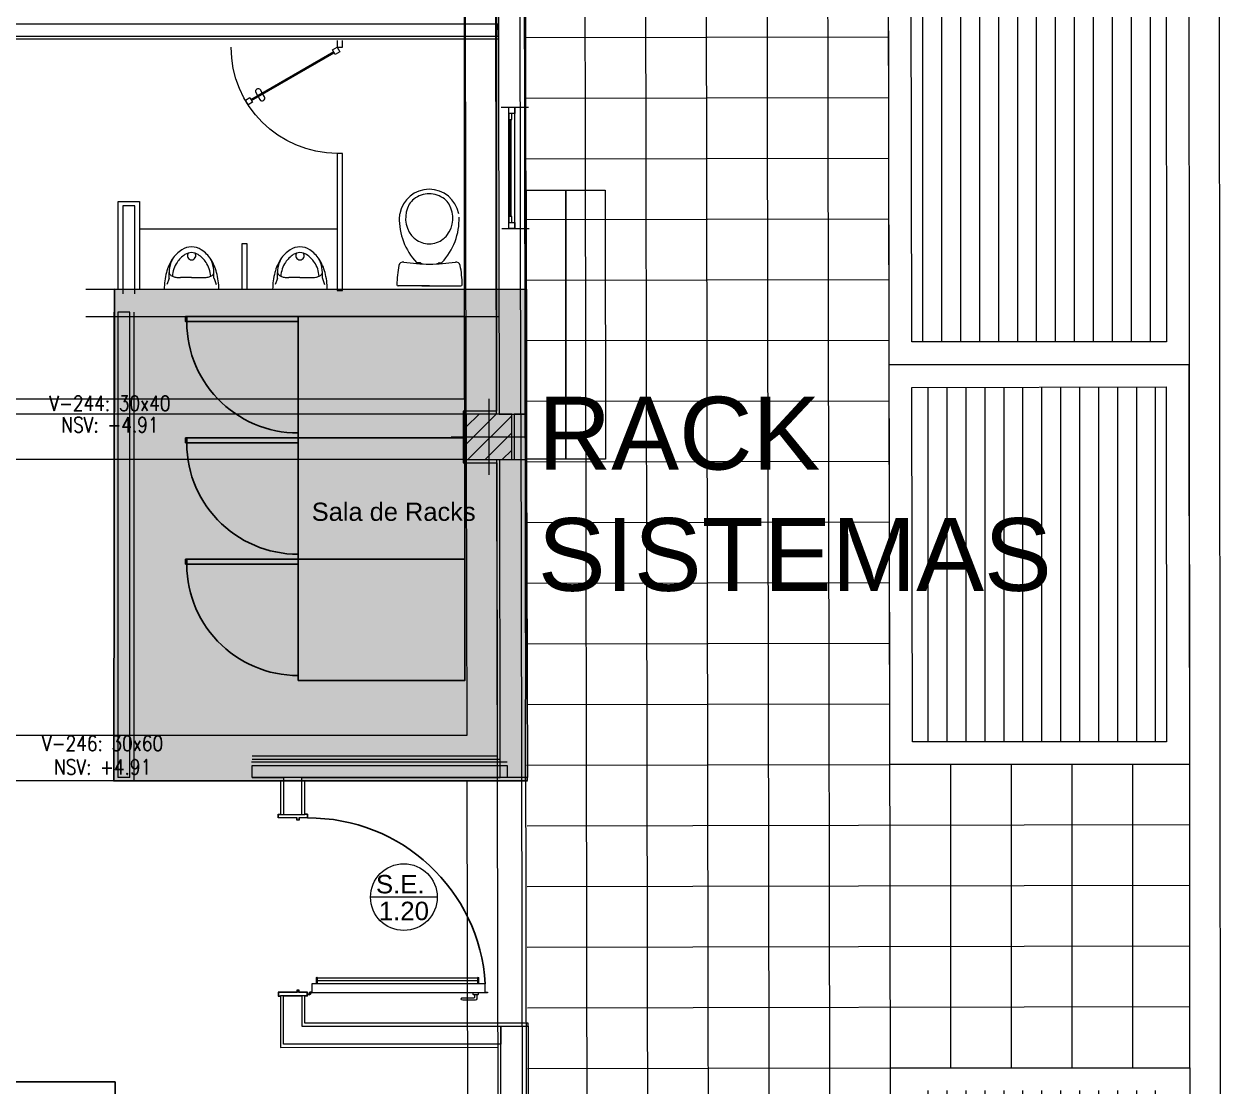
# Model space of a CAD drawing. Header units: millimetres. Extents: x 14 to 290, y 66 to 213.
# Drawn here: x 135.99 to 143.91, y 174.43 to 181.44 of the extents above; entities that cross this region are included whole.
import ezdxf
from ezdxf.enums import TextEntityAlignment as Align

# ---------------------------------------------------------------- set-up
doc = ezdxf.new("R2010")
doc.units = ezdxf.units.MM
doc.linetypes.add('HIDDEN', pattern=[9.525, 6.35, -3.175])
for name, color, linetype, lineweight in [('IRI-OCASA-Layout R 9$0$CARP-BARRIDO', 252, 'Continuous', 9), ('IRI-OCASA-Layout R 9$0$CARP-HERRAJES', 252, 'Continuous', 9), ('IRI-OCASA-Layout R 9$0$CARP-HOJA', 252, 'Continuous', 9), ('IRI-OCASA-Layout R 9$0$MURO CERAMICO DE 8', 252, 'Continuous', 20), ('IRI-OCASA-Layout R 9$0$OCA-Paneles TERMICO', 252, 'Continuous', 15), ('IRI-OCASA-Layout R 9$0$REVESTIMIENTOS', 252, 'Continuous', 9), ('IRI-OCASA-Layout R 9$0$REVOQUES', 252, 'Continuous', 9), ('IRI-OCASA-Layout R 9$0$SANITARIOS', 252, 'Continuous', 9), ('IRI-OCASA-Layout R 9$0$TABIQUES PLACAS YESO', 252, 'Continuous', 20), ('IRI-OCASA-Layout R 9$0$TEXTOS', 252, 'Continuous', 9), ('OCASA-Flujo IN', 251, 'Continuous', 20), ('OCASA_TODAS_r08$0$CARP-BARRIDO', 252, 'Continuous', 15), ('OCASA_TODAS_r08$0$CARP-HERRAJES', 252, 'Continuous', 15), ('OCASA_TODAS_r08$0$CARP-HOJA', 252, 'Continuous', 20), ('OCASA_TODAS_r08$0$CARP-MARCO', 252, 'Continuous', 20), ('OCASA_TODAS_r08$0$CARPINTERIA', 252, 'Continuous', 15), ('OCASA_TODAS_r08$0$CGC COLUMNAS', 252, 'Continuous', 20), ('OCASA_TODAS_r08$0$CGC COLUMNAS EJES', 252, 'Continuous', 20), ('OCASA_TODAS_r08$0$CGC COLUMNAS HATCH', 252, 'Continuous', 20), ('OCASA_TODAS_r08$0$CGC VIGAS', 252, 'HIDDEN', 15), ('OCASA_TODAS_r08$0$CGC VIGAS REF', 252, 'Continuous', 15), ('OCASA_TODAS_r08$0$Estructura', 252, 'Continuous', 20), ('OCASA_TODAS_r08$0$MURO BLOQUE CEMENTO 18', 252, 'Continuous', 20), ('OCASA_TODAS_r08$0$MURO BLOQUE CEMENTO 6', 252, 'Continuous', 20), ('OCASA_TODAS_r08$0$MURO BLOQUE CEMENTO 8', 252, 'Continuous', 20), ('OCASA_TODAS_r08$0$MURO CERAMICO DE 12', 252, 'Continuous', 20), ('OCASA_TODAS_r08$0$PASES ASCENSORES', 252, 'Continuous', 15), ('OCASA_TODAS_r08$0$REVOQUES', 251, 'Continuous', 15), ('OCASA_TODAS_r08$0$VEREDA', 251, 'Continuous', 15)]:
    doc.layers.add(name, color=color, linetype=linetype, lineweight=lineweight)
doc.layers.add('IRI-OCASA-Layout R 9$0$OCA_Mobiliario', color=252, linetype='Continuous')
doc.styles.add('IRI-OCASA-Layout R 9$0$Standard', font='arial.ttf')
doc.styles.add('OCASA_TODAS_r08$0$009-ECH-NUCLEOS-PB$0$ARIAL50', font='arial.ttf', dxfattribs={"height": 0.12})
doc.styles.add('OCASA_TODAS_r08$0$CYPETXT', font='romans__.ttf', dxfattribs={"height": 0.2})

# ---------------------------------------------------------------- blocks, each defined once
blk = doc.blocks.new('OCASA_TODAS_r08$0$EJES_DE_LA_COLUMNA')
at = {"layer": 'OCASA_TODAS_r08$0$CGC COLUMNAS EJES'}
for p, q in [((0, -0.5), (0, 0.5)), ((-0.5, 0), (0.5, 0))]:
    blk.add_line(p, q, dxfattribs=at)
blk = doc.blocks.new('OCASA_TODAS_r08$0$Estructura PB para Arquitectura')
at = {"layer": 'OCASA_TODAS_r08$0$CGC COLUMNAS'}
blk.add_lwpolyline([(1217.110187, 405.47084), (1217.410187, 405.47084), (1217.410187, 405.77084), (1217.110187, 405.77084), (1217.110187, 405.47084)], close=True, dxfattribs=at)
blk.add_lwpolyline([(1217.110187, 405.47084), (1217.410187, 405.47084), (1217.410187, 405.77084), (1217.110187, 405.77084), (1217.110187, 405.47084)], close=True, dxfattribs=at)
at = {"layer": 'OCASA_TODAS_r08$0$CGC COLUMNAS HATCH'}
for p, q in [((1217.110187, 405.573441, -0.000029), (1217.307585, 405.77084, -0.000029)), ((1217.110187, 405.686578, -0.000029), (1217.194448, 405.77084, -0.000029)), ((1217.120722, 405.47084, -0.000029), (1217.410187, 405.760304, -0.000029)), ((1217.233859, 405.47084, -0.000029), (1217.410187, 405.647167, -0.000029)), ((1217.346996, 405.47084, -0.000029), (1217.410187, 405.53403, -0.000029))]:
    blk.add_line(p, q, dxfattribs=at)
at = {"layer": 'OCASA_TODAS_r08$0$CGC VIGAS', "lineweight": 9}
for p, q in [((1217.469614, 405.771145, -0.000029), (1217.454733, 413.57107, -0.000029)), ((1217.109614, 405.77084, -0.000029), (1217.095305, 413.270765, -0.000029)), ((1217.309615, 405.77084, -0.000029), (1217.295306, 413.270765, -0.000029)), ((1217.109614, 405.77084, -0.000029), (1212.408445, 405.771627, -0.000029)), ((1217.469614, 405.771145, -0.000029), (1217.483769, 398.351872, -0.000029)), ((1217.110187, 405.47084, -0.000029), (1212.408445, 405.471627, -0.000029)), ((1217.110187, 405.47084, -0.000029), (1217.113658, 403.651372, -0.000029)), ((1217.310187, 405.47084, -0.000029), (1217.32377, 398.351567, -0.000029)), ((1217.113658, 403.651372, -0.000029), (1212.30844, 403.651372, -0.000029)), ((1217.11423, 403.351372, -0.000029), (1212.30844, 403.351372, -0.000029)), ((1217.11423, 403.351372, -0.000029), (1217.123769, 398.351567, -0.000029))]:
    blk.add_line(p, q, dxfattribs=at)
at = {"layer": 'OCASA_TODAS_r08$0$CGC COLUMNAS EJES', "xscale": 0.5, "yscale": 0.5}
blk.add_blockref('OCASA_TODAS_r08$0$EJES_DE_LA_COLUMNA', (1217.260187, 405.62084, -0.000029), dxfattribs=at)
at = {"layer": 'OCASA_TODAS_r08$0$CGC VIGAS REF', "style": 'OCASA_TODAS_r08$0$CYPETXT', "width": 0.821201}
blk.add_text('V-244: 30x40', height=0.1, rotation=359.991257, dxfattribs=at).set_placement((1214.759358, 405.842199, -0.000029), align=Align.MIDDLE_CENTER)
for s, p in [('NSV: +4.91', (1214.759351, 405.70062, -0.000029)), ('V-246: 30x60', (1214.711192, 403.599287, -0.000029)), ('NSV: +4.91', (1214.711192, 403.443292, -0.000029))]:
    blk.add_text(s, height=0.1, dxfattribs=at).set_placement(p, align=Align.MIDDLE_CENTER)
blk = doc.blocks.new('*U64')
blk.add_line((0, 0), (0, 0))
blk.add_line((0, 0), (0, 0))
blk.add_line((0, 0), (0, 0))
blk.add_lwpolyline([(-0.22, 0, 1), (0.22, 0, 1), (-0.22, 0, 1)], format="xyb")
blk.add_lwpolyline([(-0.22, 0), (0.22, 0)])
at = {"style": 'OCASA_TODAS_r08$0$009-ECH-NUCLEOS-PB$0$ARIAL50'}
for tag, p in [('CARPINTERIA', (0, 0.024738)), ('MEDIDA', (0, -0.15198))]:
    blk.add_attdef(tag, text='', height=0.12168, dxfattribs=at).set_placement(p, align=Align.CENTER)
blk = doc.blocks.new('OCASA_TODAS_r08$0$SE 16')
at = {"layer": 'OCASA_TODAS_r08$0$CARP-BARRIDO', "lineweight": -3}
blk.add_arc((-36.41539, -19.636195), 1.16501, 179.476971, 266.48031, dxfattribs=at)
at = {"layer": 'OCASA_TODAS_r08$0$CARP-HERRAJES'}
for p, q in [((-36.486912, -19.685538), (-36.527067, -19.685538)), ((-36.527067, -19.690098), (-36.486912, -19.690098)), ((-36.525375, -19.690098), (-36.525375, -20.748793)), ((-36.505688, -20.748793), (-36.505688, -19.690098)), ((-36.391912, -20.723073), (-36.391912, -20.643073)), ((-36.388912, -20.640073), (-36.387912, -20.640073)), ((-36.377912, -20.732073), (-36.377912, -20.650073)), ((-36.417912, -20.717998), (-36.426912, -20.717998)), ((-36.414912, -20.749998), (-36.414912, -20.720998)), ((-36.414912, -20.728073), (-36.396912, -20.728073)), ((-36.486912, -20.748793), (-36.527067, -20.748793)), ((-36.527067, -20.753354), (-36.486912, -20.753354)), ((-36.426912, -20.752998), (-36.417912, -20.752998)), ((-36.414912, -20.742073), (-36.387912, -20.742073))]:
    blk.add_line(p, q, dxfattribs=at)
for centre, radius, start, end in [((-36.527067, -19.687818), 0.00228, 90, 270), ((-36.388912, -20.643073), 0.003, 90, 180), ((-36.387912, -20.650073), 0.01, 0, 90), ((-36.417912, -20.720998), 0.003, 0, 90), ((-36.396912, -20.723073), 0.005, 270, 0), ((-36.387912, -20.732073), 0.01, 270, 0), ((-36.527067, -20.751073), 0.00228, 90, 270), ((-36.417912, -20.749998), 0.003, 270, 0)]:
    blk.add_arc(centre, radius, start, end, dxfattribs=at)
at = {"layer": 'OCASA_TODAS_r08$0$CARP-HOJA'}
for p, q in [((-36.486912, -20.799008), (-36.486912, -19.654008)), ((-36.486912, -19.654008), (-36.431912, -19.654008)), ((-36.485712, -19.812314), (-36.485712, -19.655208)), ((-36.485712, -19.655208), (-36.430712, -19.655208)), ((-36.431912, -19.654008), (-36.431912, -19.641508)), ((-36.430712, -19.641508), (-36.430712, -19.655208)), ((-36.428112, -19.797314), (-36.428112, -19.641508)), ((-36.426912, -20.811508), (-36.426912, -19.641508)), ((-36.485712, -20.797808), (-36.485712, -19.812314)), ((-36.428112, -20.811508), (-36.428112, -19.797314)), ((-36.431912, -20.799008), (-36.486912, -20.799008)), ((-36.430712, -20.797808), (-36.485712, -20.797808)), ((-36.431912, -20.799008), (-36.431912, -20.811508)), ((-36.430712, -20.797808), (-36.430712, -20.811508))]:
    blk.add_line(p, q, dxfattribs=at)
for centre, radius, start, end in [((-36.429412, -19.641508), 0.0025, 0, 180), ((-36.429412, -19.641508), 0.0013, 0, 180), ((-36.429412, -20.811508), 0.0025, 180, 0), ((-36.429412, -20.811508), 0.0013, 180, 0)]:
    blk.add_arc(centre, radius, start, end, dxfattribs=at)
at = {"layer": 'OCASA_TODAS_r08$0$CARP-MARCO'}
for p, q in [((-37.580351, -19.43236), (-37.605351, -19.43236)), ((-37.605351, -19.43236), (-37.605351, -19.44736)), ((-37.605351, -19.43236), (-37.605351, -19.44896)), ((-37.603751, -19.44896), (-37.605351, -19.44896)), ((-37.581951, -19.43396), (-37.603751, -19.43396)), ((-37.603751, -19.43396), (-37.603751, -19.44736)), ((-37.603751, -19.43396), (-37.603751, -19.44896)), ((-37.581951, -19.55716), (-37.581951, -19.43396)), ((-37.580351, -19.55556), (-37.580351, -19.43236)), ((-36.430351, -19.55556), (-36.430351, -19.43236)), ((-36.430351, -19.43236), (-36.405351, -19.43236)), ((-36.428751, -19.55716), (-36.428751, -19.43396)), ((-36.428751, -19.43396), (-36.406951, -19.43396)), ((-36.406951, -19.43396), (-36.406951, -19.44736)), ((-36.406951, -19.43396), (-36.406951, -19.44896)), ((-36.406951, -19.44896), (-36.405351, -19.44896)), ((-36.405351, -19.43236), (-36.405351, -19.44736)), ((-36.405351, -19.43236), (-36.405351, -19.44896)), ((-37.605351, -19.62556), (-37.605351, -19.60896)), ((-37.603751, -19.60896), (-37.605351, -19.60896)), ((-37.605351, -19.62556), (-37.605351, -19.61056)), ((-37.605351, -19.62556), (-37.580351, -19.62556)), ((-37.603751, -19.62396), (-37.603751, -19.60896)), ((-37.603751, -19.62396), (-37.603751, -19.61056)), ((-37.603751, -19.62396), (-37.581951, -19.62396)), ((-37.566951, -19.55716), (-37.581951, -19.55716)), ((-37.581951, -19.62396), (-37.581951, -19.56896)), ((-37.581951, -19.56896), (-37.566951, -19.56896)), ((-37.565351, -19.55556), (-37.580351, -19.55556)), ((-37.580351, -19.62556), (-37.580351, -19.57056)), ((-37.580351, -19.57056), (-37.565351, -19.57056)), ((-37.566951, -19.56896), (-37.566951, -19.55716)), ((-37.565351, -19.57056), (-37.565351, -19.55556)), ((-36.445351, -19.57056), (-36.445351, -19.55556)), ((-36.445351, -19.55556), (-36.430351, -19.55556)), ((-36.430351, -19.57056), (-36.445351, -19.57056)), ((-36.443751, -19.56896), (-36.443751, -19.55716)), ((-36.443751, -19.55716), (-36.428751, -19.55716)), ((-36.428751, -19.56896), (-36.443751, -19.56896)), ((-36.430351, -19.62556), (-36.430351, -19.57056)), ((-36.405351, -19.62556), (-36.430351, -19.62556)), ((-36.428751, -19.62396), (-36.428751, -19.56896)), ((-36.406951, -19.62396), (-36.428751, -19.62396)), ((-36.415351, -19.632235), (-36.415351, -19.62556)), ((-36.415351, -19.633663), (-36.415351, -19.62556)), ((-36.413351, -19.637069), (-36.413351, -19.62556)), ((-36.406951, -19.62396), (-36.406951, -19.60896)), ((-36.406951, -19.60896), (-36.405351, -19.60896)), ((-36.406951, -19.62396), (-36.406951, -19.61056)), ((-36.405351, -19.62556), (-36.405351, -19.60896)), ((-36.405351, -19.62556), (-36.405351, -19.61056)), ((-36.417071, -19.643831), (-36.426912, -19.652463)), ((-36.420656, -19.644065), (-36.426912, -19.649632))]:
    blk.add_line(p, q, dxfattribs=at)
blk.add_circle((-36.419237, -19.638235), 0.006, dxfattribs=at)
blk = doc.blocks.new('IRI-OCASA-Layout R 9$0$V14 19_06_2014')
at = {"color": 251}
for points in [[(2903.885612, 1195.536966), (2904.685612, 1195.536966)], [(2903.885612, 1195.496966), (2904.685612, 1195.496966)]]:
    blk.add_lwpolyline(points, dxfattribs=at)
at = {"color": 4}
for points in [[(2903.885612, 1195.516966), (2903.885612, 1195.536966), (2903.925612, 1195.536966), (2903.925612, 1195.516966)], [(2903.925612, 1195.516966), (2903.925612, 1195.496966), (2903.885612, 1195.496966), (2903.885612, 1195.516966)], [(2904.605612, 1195.529966), (2903.965602, 1195.529966)], [(2904.605612, 1195.523966), (2903.965602, 1195.523966)]]:
    blk.add_lwpolyline(points, dxfattribs=at)
blk.add_lwpolyline([(2903.965602, 1195.536966), (2903.925602, 1195.536966), (2903.925602, 1195.516966), (2903.965602, 1195.516966)], close=True, dxfattribs=at)
at = {"color": 4, "elevation": 0.333155}
blk.add_lwpolyline([(2904.645612, 1195.536966), (2904.605612, 1195.536966), (2904.605612, 1195.516966), (2904.645612, 1195.516966)], close=True, dxfattribs=at)
for points in [[(2904.645612, 1195.516966), (2904.645612, 1195.536966), (2904.685612, 1195.536966), (2904.685612, 1195.516966)], [(2904.685612, 1195.516966), (2904.685612, 1195.496966), (2904.645612, 1195.496966), (2904.645612, 1195.516966)]]:
    blk.add_lwpolyline(points, dxfattribs=at)
blk = doc.blocks.new('IRI-OCASA-Layout R 9$0$P10 70-035')
at = {"layer": 'IRI-OCASA-Layout R 9$0$CARP-BARRIDO'}
blk.add_arc((0, 0.035), 0.7, 0, 90, dxfattribs=at)
at = {"layer": 'IRI-OCASA-Layout R 9$0$CARP-HERRAJES'}
for points in [[(0.299622, 0.572154), (0.319191, 0.560856), (0.301691, 0.530545), (0.282122, 0.541843, -1)], [(0.328188, 0.515247), (0.30862, 0.526545), (0.32612, 0.556856), (0.345688, 0.545558, -1)]]:
    blk.add_lwpolyline(points, format="xyb", close=True, dxfattribs=at)
blk.add_lwpolyline([(0.274884, 0.564113), (0.276716, 0.567287)], dxfattribs=at)
at = {"layer": 'IRI-OCASA-Layout R 9$0$CARP-HOJA'}
for p, q in [((0.344191, 0.604157), (0.029191, 0.058561)), ((0.35112, 0.600157), (0.03612, 0.054561))]:
    blk.add_line(p, q, dxfattribs=at)
for points in [[(0.35, 0.641218), (0.3325, 0.610907), (0.362811, 0.593407), (0.380311, 0.623718)], [(0.0175, 0.065311), (0, 0.035), (0.030311, 0.0175), (0.047811, 0.047811)]]:
    blk.add_lwpolyline(points, close=True, dxfattribs=at)
blk = doc.blocks.new('IRI-OCASA-Layout R 9$0$ming')
at = {"layer": 'IRI-OCASA-Layout R 9$0$SANITARIOS', "lineweight": 9}
for p, q in [((0.18, 0), (-0.18, 0)), ((-0.148292, -0.071009), (-0.16245, -0.031955)), ((-0.147933, -0.073054), (-0.147933, -0.11)), ((0, -0.077), (-0.073966, -0.077)), ((0, -0.077), (0.073966, -0.077)), ((0.147933, -0.073054), (0.147933, -0.11)), ((0.148292, -0.071009), (0.16245, -0.031955))]:
    blk.add_line(p, q, dxfattribs=at)
for centre, radius, start, end in [((0.25405, 0), 0.43405, 180, 194.91074), ((-0.25405, 0), 0.43405, 345.08926, 360), ((-0.153933, -0.073054), 0.006, 0, 19.926857), ((-0.073966, -0.242369), 0.165369, 90, 100.470176), ((0.073966, -0.242369), 0.165369, 79.529824, 90), ((0.153933, -0.073054), 0.006, 160.073143, 180), ((-0.148743, -0.11), 0.016642, 180, 187.832819), ((0.128842, -0.033341), 0.304479, 194.91074, 212.735226), ((-0.131922, -0.11), 0.016011, 137.12572, 180), ((0.046986, -0.11), 0.194919, 180, 199.821488), ((-0.104499, -0.13546), 0.053431, 114.04396, 137.12572), ((-0.086104, -0.176691), 0.098579, 100.470176, 114.04396), ((0.054017, -0.075854), 0.18061, 183.431793, 214.22658), ((-0.054017, -0.075854), 0.18061, 325.77342, 356.568207), ((0.086104, -0.176691), 0.098579, 65.95604, 79.529824), ((0.104499, -0.13546), 0.053431, 42.87428, 65.95604), ((-0.128842, -0.033341), 0.304479, 327.264774, 345.08926), ((-0.046986, -0.11), 0.194919, 340.178512, 0), ((0.131922, -0.11), 0.016011, 0, 42.87428), ((0.148743, -0.11), 0.016642, 352.167181, 0), ((0.024024, -0.118277), 0.170511, 199.821488, 209.821096), ((0.049753, -0.084184), 0.210457, 212.735226, 237.205013), ((0.049753, -0.084184), 0.172457, 212.735226, 237.205013), ((0, -0.161399), 0.080601, 237.205013, 270), ((0.001163, -0.222422), 0.028943, 92.303811, 214.275205), ((-0.001163, -0.222422), 0.028943, 325.724795, 87.696189), ((0, -0.161399), 0.080601, 270, 302.794987), ((-0.049753, -0.084184), 0.172457, 302.794987, 327.264774), ((-0.049753, -0.084184), 0.210457, 302.794987, 327.264774), ((-0.024024, -0.118277), 0.170511, 330.178904, 340.178512), ((0, -0.161399), 0.118601, 237.205013, 270), ((0, -0.161399), 0.118601, 270, 302.794987)]:
    blk.add_arc(centre, radius, start, end, dxfattribs=at)

msp = doc.modelspace()

# ---------------------------------------------------------------- hatches: boundary and pattern name
h = msp.add_hatch(color=50)
h.dxf.hatch_style = 1
h.paths.add_polyline_path([(136.5895, 179.6947), (139.3081, 179.6944), (139.3007, 176.4514), (136.5847, 176.4519)])
at = {"layer": 'OCASA_TODAS_r08$0$VEREDA'}
h = msp.add_hatch(dxfattribs=at)
h.set_pattern_fill('LINE', color=256, angle=90)
h.set_pattern_definition([(90, (141.9222, 193.66274), (-0.125, 0), [])])
h.paths.add_polyline_path([(141.7993, 208.2776), (141.7962, 210.0102), (143.5018, 210.0102), (143.5029, 208.2776)])
h.paths.add_polyline_path([(141.8038, 205.6476), (141.7998, 207.9776), (143.5032, 207.9776), (143.5053, 205.6476)])
h.paths.add_polyline_path([(141.8083, 203.0176), (141.8043, 205.3476), (143.5055, 205.3476), (143.5076, 203.0176)])
h.paths.add_polyline_path([(141.8128, 200.3876), (141.8088, 202.7176), (143.5079, 202.7176), (143.51, 200.3876)])
h.paths.add_polyline_path([(141.8173, 197.7576), (141.8133, 200.0876), (143.5102, 200.0876), (143.5123, 197.7576)])
h.paths.add_polyline_path([(141.8218, 195.1276), (141.8178, 197.4576), (143.5126, 197.4576), (143.5147, 195.1276)])
h.paths.add_polyline_path([(141.8264, 192.4976), (141.8224, 194.8276), (143.515, 194.8276), (143.517, 192.4976)])
h.paths.add_polyline_path([(141.8309, 189.8676), (141.8269, 192.1976), (143.5173, 192.1976), (143.5194, 189.8676)])
h.paths.add_polyline_path([(141.8354, 187.2376), (141.8314, 189.5676), (143.5197, 189.5676), (143.5218, 187.2376)])
h.paths.add_polyline_path([(141.8399, 184.6076), (141.8359, 186.9376), (143.522, 186.9376), (143.5241, 184.6076)])
h.paths.add_polyline_path([(141.8444, 181.9776), (141.8404, 184.3076), (143.5244, 184.3076), (143.5265, 181.9776)])
h.paths.add_polyline_path([(141.8489, 179.3476), (141.8449, 181.6776), (143.5267, 181.6776), (143.5288, 179.3476)])
h = msp.add_hatch(dxfattribs=at)
h.set_pattern_fill('LINE', color=256, angle=90)
h.set_pattern_definition([(90, (142.58189, 162.35873), (-0.125, 0), [])])
h.paths.add_polyline_path([(141.9034, 147.6269), (141.8982, 150.6548), (143.5545, 150.6548), (143.5579, 146.9166)])
h.paths.add_polyline_path([(141.8977, 150.9548), (141.8937, 153.2943), (143.5522, 153.2943), (143.5543, 150.9548)])
h.paths.add_polyline_path([(141.8932, 153.5943), (141.8891, 155.9338), (143.5498, 155.9338), (143.5519, 153.5943)])
h.paths.add_polyline_path([(141.8886, 156.2338), (141.8846, 158.5733), (143.5474, 158.5733), (143.5495, 156.2338)])
h.paths.add_polyline_path([(141.8841, 158.8733), (141.8801, 161.2128), (143.5451, 161.2128), (143.5472, 158.8733)])
h.paths.add_polyline_path([(141.8796, 161.5128), (141.8755, 163.8523), (143.5427, 163.8523), (143.5448, 161.5128)])
h.paths.add_polyline_path([(141.875, 164.1523), (141.871, 166.4918), (143.5403, 166.4918), (143.5424, 164.1523)])
h.paths.add_polyline_path([(141.8705, 166.7918), (141.8665, 169.1313), (143.538, 169.1313), (143.5401, 166.7918)])
h.paths.add_polyline_path([(141.866, 169.4313), (141.8619, 171.7708), (143.5356, 171.7708), (143.5377, 169.4313)])
h.paths.add_polyline_path([(141.8614, 172.0708), (141.8574, 174.4103), (143.5332, 174.4103), (143.5353, 172.0708)])
h.paths.add_polyline_path([(141.8569, 176.7103), (141.8495, 179.0478), (143.5274, 179.0507), (143.533, 176.7103)])

# ---------------------------------------------------------------- linework, layer by layer
at = {"layer": 'Defpoints', "color": 50}
msp.add_lwpolyline([(136.5895, 179.6947), (139.3081, 179.6944), (139.3007, 176.4514), (136.5847, 176.4519)], close=True, dxfattribs=at)
at = {"layer": 'IRI-OCASA-Layout R 9$0$MURO CERAMICO DE 8'}
msp.add_line((136.6908, 176.4745), (136.6108, 176.4745), dxfattribs=at)
for points in [[(136.7244, 179.6647), (136.7244, 180.2447), (136.6444, 180.2447), (136.6444, 179.6647)], [(136.6908, 176.4745), (136.6908, 179.5447), (136.6108, 179.5447), (136.6108, 176.4745)]]:
    msp.add_lwpolyline(points, dxfattribs=at)
msp.add_lwpolyline([(137.4979, 176.5545), (139.1798, 176.5545), (139.1798, 176.4745), (137.4977, 176.4745)], close=True, dxfattribs=at)
at = {"layer": 'IRI-OCASA-Layout R 9$0$OCA-Paneles TERMICO'}
for p, q in [((138.9678, 181.4447, 0), (134.0081, 181.4447, 0)), ((138.8678, 181.4422, 0), (138.8678, 181.4447, 0)), ((138.2411, 181.3446), (134.5506, 181.3446)), ((138.8876, 181.3446), (138.2411, 181.3446)), ((139.1215, 181.3446), (138.8876, 181.3444)), ((138.8876, 181.3444), (138.8876, 181.3446)), ((139.1409, 180.8953), (139.3209, 180.8953)), ((136.6143, 180.2747), (136.7543, 180.2747)), ((136.7543, 180.0946, 0), (138.0589, 180.0947, 0)), ((139.1445, 180.0953), (139.3245, 180.0953))]:
    msp.add_line(p, q, dxfattribs=at)
msp.add_lwpolyline([(134.0146, 181.3647), (139.1215, 181.3647), (139.1213, 181.4447), (133.9346, 181.4447), (133.9346, 181.3647)], dxfattribs=at)
at = {"layer": 'IRI-OCASA-Layout R 9$0$OCA-Paneles TERMICO', "elevation": 0}
msp.add_lwpolyline([(138.0589, 181.3367), (138.0589, 181.2917), (138.0939, 181.2917), (138.0939, 181.3367)], dxfattribs=at)
at = {"layer": 'IRI-OCASA-Layout R 9$0$OCA-Paneles TERMICO'}
for centre, radius, start, end in [((138.6654, 180.1566, 0), 0.198, 90.05939, 169.4315), ((138.6654, 180.1566, 0), 0.198, 90.05939, 169.4315), ((138.6654, 180.1566, 0), 0.1675, 90.05939, 127.00225), ((138.6654, 180.1566, 0), 0.1675, 90.05939, 127.00225), ((138.6654, 180.1566, 0), 0.198, 10.68727, 90.05939), ((138.6654, 180.1566, 0), 0.198, 10.68727, 90.05939), ((138.6654, 180.1566, 0), 0.1675, 53.11652, 90.05939), ((138.6654, 180.1566, 0), 0.1675, 53.11652, 90.05939), ((138.6957, 180.1633, 0), 0.1861, 150.17498, 217.72127), ((138.6957, 180.1633, 0), 0.1861, 150.17498, 217.72127), ((138.6299, 180.2024, 0), 0.1096, 126.60395, 150.80853), ((138.6299, 180.2024, 0), 0.1096, 126.60395, 150.80853), ((138.7007, 180.2024, 0), 0.1096, 29.31024, 53.51482), ((138.7007, 180.2024, 0), 0.1096, 29.31024, 53.51482), ((138.635, 180.1632, 0), 0.1861, 322.3975, 29.94379), ((138.635, 180.1632, 0), 0.1861, 322.3975, 29.94379), ((138.6888, 180.1569, 0), 0.221, 170.60344, 176.47525), ((138.6888, 180.1569, 0), 0.221, 170.60344, 176.47525), ((138.6841, 180.1792, 0), 0.1878, 223.73998, 234.01061), ((138.6841, 180.1792, 0), 0.1878, 223.73998, 234.01061), ((138.6654, 180.1372, 0), 0.143, 230.19431, 270.05939), ((138.6654, 180.1372, 0), 0.143, 230.19431, 270.05939), ((138.6654, 180.1372, 0), 0.143, 270.05939, 309.92447), ((138.6654, 180.1372, 0), 0.143, 270.05939, 309.92447), ((138.6465, 180.1792, 0), 0.1878, 306.10816, 316.37879), ((138.6465, 180.1792, 0), 0.1878, 306.10816, 316.37879)]:
    msp.add_arc(centre, radius, start, end, dxfattribs=at)
at = {"layer": 'IRI-OCASA-Layout R 9$0$OCA_Mobiliario', "elevation": 0}
for points in [[(137.0585, 179.5147), (137.0585, 179.4823), (137.801, 179.4823), (137.801, 179.5147)], [(137.801, 179.5147), (137.801, 178.7147), (138.901, 178.7147), (138.901, 179.5147)], [(137.0585, 178.7147), (137.0585, 178.6823), (137.801, 178.6823), (137.801, 178.7147)], [(137.801, 178.7147), (137.801, 177.9147), (138.901, 177.9147), (138.901, 178.7147)], [(137.0586, 177.9147), (137.0586, 177.8823), (137.8012, 177.8823), (137.8012, 177.9147)], [(137.8012, 177.9147), (137.8012, 177.1147), (138.9012, 177.1147), (138.9012, 177.9147)]]:
    msp.add_lwpolyline(points, close=True, dxfattribs=at)
at = {"layer": 'IRI-OCASA-Layout R 9$0$OCA_Mobiliario'}
for centre in [(137.801, 179.4823, 0), (137.801, 178.6823, 0), (137.8012, 177.8823, 0)]:
    msp.add_arc(centre, 0.7352, 177.4728, 270, dxfattribs=at)
at = {"layer": 'IRI-OCASA-Layout R 9$0$REVESTIMIENTOS'}
for p, q in [((136.6144, 179.6947), (136.6143, 180.2747)), ((136.7543, 180.2747), (136.7544, 179.6947)), ((136.3994, 179.6947), (136.6444, 179.6947)), ((136.3994, 179.6947), (136.6444, 179.6947)), ((136.7244, 179.6947), (136.7616, 179.6947)), ((136.7244, 179.6947), (138.7323, 179.6947)), ((136.9816, 179.6947), (139.1247, 179.6946)), ((136.5847, 179.5447), (136.5847, 176.4519)), ((136.7168, 179.5447), (136.7168, 176.4519)), ((136.5847, 176.4519), (136.7168, 176.4519)), ((137.4935, 176.4519), (137.7048, 176.4519)), ((137.8248, 176.4519), (139.3142, 176.4519))]:
    msp.add_line(p, q, dxfattribs=at)
at = {"layer": 'IRI-OCASA-Layout R 9$0$REVOQUES'}
for p, q in [((136.3994, 179.5147, 0), (139.125, 179.5146)), ((137.4935, 176.5772, 0), (139.1798, 176.5772, 0))]:
    msp.add_line(p, q, dxfattribs=at)
at = {"layer": 'IRI-OCASA-Layout R 9$0$SANITARIOS'}
for p, q in [((138.6052, 179.8695, 0), (138.5881, 179.8695, 0)), ((138.6052, 179.8695, 0), (138.5881, 179.8695, 0)), ((138.7304, 179.8697, 0), (138.7432, 179.8697, 0)), ((138.7304, 179.8697, 0), (138.7432, 179.8697, 0)), ((138.6676, 179.7167, 0), (138.4606, 179.7167, 0)), ((138.6676, 179.7167, 0), (138.4606, 179.7167, 0)), ((138.6176, 179.7167, 0), (138.8746, 179.7167, 0)), ((138.6176, 179.7167, 0), (138.8746, 179.7167, 0))]:
    msp.add_line(p, q, dxfattribs=at)
for centre, radius, start, end in [((138.8807, 180.1571, 0), 0.4127, 178.14127, 223.6914), ((138.8807, 180.1571, 0), 0.4127, 178.14127, 223.6914), ((138.4501, 180.1566, 0), 0.4127, 316.42737, 1.97751), ((138.4501, 180.1566, 0), 0.4127, 316.42737, 1.97751), ((139.0772, 179.7247, 0), 0.6246, 168.22046, 180), ((139.0772, 179.7247, 0), 0.6246, 168.22046, 180), ((138.4932, 179.8465, 0), 0.028, 81.71051, 168.22046), ((138.4932, 179.8465, 0), 0.028, 81.71051, 168.22046), ((138.6852, 181.1646, 0), 1.304, 261.71051, 269.2262), ((138.6852, 181.1646, 0), 1.304, 261.71051, 269.2262), ((138.5881, 179.8775, 0), 0.008, 223.6914, 270.05939), ((138.5881, 179.8775, 0), 0.008, 223.6914, 270.05939), ((138.6052, 179.8615, 0), 0.008, 54.62844, 90.05939), ((138.6052, 179.8615, 0), 0.008, 54.62844, 90.05939), ((138.6677, 179.9496, 0), 0.1, 234.62844, 240.8913), ((138.6677, 179.9496, 0), 0.1, 234.62844, 240.8913), ((138.65, 181.1646, 0), 1.304, 270.7738, 278.28949), ((138.65, 181.1646, 0), 1.304, 270.7738, 278.28949), ((138.6677, 179.9496, 0), 0.1, 299.1287, 305.49033), ((138.6677, 179.9496, 0), 0.1, 299.1287, 305.49033), ((138.7304, 179.8617, 0), 0.008, 90.05939, 125.49033), ((138.7304, 179.8617, 0), 0.008, 90.05939, 125.49033), ((138.7432, 179.8777, 0), 0.008, 270.05939, 316.42737), ((138.7432, 179.8777, 0), 0.008, 270.05939, 316.42737), ((138.842, 179.8465, 0), 0.028, 11.77954, 98.28949), ((138.258, 179.7247, 0), 0.6246, 0, 11.77954), ((138.4606, 179.7247, 0), 0.008, 180, 270), ((138.4606, 179.7247, 0), 0.008, 180, 270), ((138.8746, 179.7247, 0), 0.008, 270, 0)]:
    msp.add_arc(centre, radius, start, end, dxfattribs=at)
at = {"layer": 'IRI-OCASA-Layout R 9$0$TABIQUES PLACAS YESO', "elevation": 0}
for points in [[(138.0939, 179.6868), (138.0939, 180.5917), (138.0589, 180.5917), (138.0589, 179.6868), (138.0939, 179.6868)], [(138.0939, 179.6868), (138.0939, 180.5917), (138.0589, 180.5917), (138.0589, 179.6868), (138.0939, 179.6868)], [(137.4641, 179.6947), (137.4641, 179.9947), (137.4291, 179.9947), (137.4291, 179.6947), (137.4641, 179.6947)]]:
    msp.add_lwpolyline(points, dxfattribs=at)
at = {"layer": 'OCASA-Flujo IN', "lineweight": -3, "elevation": 0}
msp.add_lwpolyline([(130.6437, 174.8221), (130.6437, 174.4672), (136.5934, 174.4672), (136.5934, 168.3033)], dxfattribs=at)
at = {"layer": 'OCASA_TODAS_r08$0$MURO BLOQUE CEMENTO 18'}
msp.add_lwpolyline([(139.2918, 186.3713), (139.1118, 186.3713), (139.1263, 178.8713), (139.3063, 178.8713)], close=True, dxfattribs=at)
at = {"layer": 'OCASA_TODAS_r08$0$MURO BLOQUE CEMENTO 6'}
for points in [[(139.1303, 178.5712), (139.3068, 178.5715), (139.3143, 176.4745), (139.1343, 176.4745), (139.1303, 178.5712)], [(139.3178, 174.8349), (139.3204, 171.4521), (139.1404, 171.4521), (139.1378, 174.8349), (139.3178, 174.8349)]]:
    msp.add_lwpolyline(points, dxfattribs=at)
at = {"layer": 'OCASA_TODAS_r08$0$MURO BLOQUE CEMENTO 8'}
msp.add_lwpolyline([(139.3068, 178.5715), (139.3063, 178.8714), (139.2263, 178.8714), (139.2268, 178.5715), (139.3068, 178.5715)], dxfattribs=at)
at = {"layer": 'OCASA_TODAS_r08$0$MURO CERAMICO DE 12'}
for p, q in [((139.134, 176.5945), (137.4977, 176.5945)), ((139.1343, 176.4745), (139.134, 176.5945)), ((137.4977, 176.4745), (137.7052, 176.4745)), ((137.7052, 176.4745), (137.7052, 176.2311)), ((137.8252, 176.2311), (137.8252, 176.4745)), ((137.8252, 176.4745), (139.1343, 176.4745)), ((137.7052, 176.2311), (137.8252, 176.2311))]:
    msp.add_line(p, q, dxfattribs=at)
msp.add_lwpolyline([(137.7053, 175.0343), (137.8253, 175.0343), (137.8254, 174.8349), (139.1378, 174.8349), (139.1381, 174.7149), (137.7053, 174.7149), (137.7053, 175.0343)], dxfattribs=at)
at = {"layer": 'OCASA_TODAS_r08$0$PASES ASCENSORES'}
msp.add_lwpolyline([(134.2651, 186.2696), (138.8966, 186.2696), (138.8966, 178.9696), (134.2651, 178.9696)], close=True, dxfattribs=at)
at = {"layer": 'OCASA_TODAS_r08$0$REVOQUES'}
for p, q in [((139.1085, 186.3713, 0), (139.1097, 178.8913)), ((139.1097, 178.8913), (138.8903, 178.8913)), ((138.8903, 178.8913), (138.8903, 178.5513)), ((138.8903, 178.5513), (139.1113, 178.5513)), ((139.1113, 178.5513), (139.1141, 176.6145)), ((139.1141, 176.6145), (137.4977, 176.6145)), ((137.4977, 176.4545), (137.6852, 176.4545)), ((137.6852, 176.4545), (137.6852, 176.2311)), ((137.8452, 176.2311), (137.8452, 176.4545)), ((137.8452, 176.4545), (139.3143, 176.4545)), ((139.3143, 176.4545), (139.3143, 176.4745)), ((137.6852, 176.2311), (137.8452, 176.2311))]:
    msp.add_line(p, q, dxfattribs=at)
msp.add_lwpolyline([(139.3178, 174.8349), (139.3178, 174.8548), (137.8453, 174.8548), (137.8453, 175.0343), (137.6853, 175.0343), (137.6853, 174.6948), (139.1181, 174.6949), (139.1204, 171.452)], dxfattribs=at)
at = {"layer": 'OCASA_TODAS_r08$0$VEREDA'}
for p, q in [((143.908, 147.3187), (143.8491, 213.1113)), ((139.3021, 181.3561, 0), (141.6955, 181.3603, 0)), ((139.3027, 180.9562, 0), (141.6962, 180.9603, 0)), ((139.3034, 180.5562, 0), (141.6969, 180.5603, 0)), ((139.3098, 178.5736), (139.3071, 180.3495)), ((139.3041, 180.1562, 0), (141.6975, 180.1603, 0)), ((139.3048, 179.7562, 0), (141.6982, 179.7603, 0)), ((139.3055, 179.3562, 0), (141.6989, 179.3603, 0)), ((143.6807, 177.201, 0), (143.679, 179.1976, 0)), ((139.3062, 178.9562, 0), (141.6996, 178.9603, 0)), ((139.3069, 178.5562, 0), (141.7003, 178.5603, 0)), ((139.3075, 178.1562, 0), (141.701, 178.1603, 0)), ((139.3082, 177.7562, 0), (141.7017, 177.7603, 0)), ((139.3089, 177.3562, 0), (141.7023, 177.3603, 0)), ((139.3096, 176.9562, 0), (141.703, 176.9603, 0)), ((139.3103, 176.5562, 0), (141.7037, 176.5603, 0)), ((142.1044, 176.5603, 0), (142.1044, 174.5603, 0)), ((142.5044, 176.5603, 0), (142.5044, 174.5603, 0)), ((142.9044, 176.5603, 0), (142.9044, 174.5603, 0)), ((143.3044, 176.5603, 0), (143.3044, 174.5603, 0)), ((143.6831, 174.5603, 0), (143.6831, 176.5603, 0)), ((139.311, 176.1562, 0), (143.6831, 176.1637, 0)), ((139.3117, 175.7562, 0), (143.6831, 175.7637, 0)), ((139.3124, 175.3562, 0), (143.6831, 175.3637, 0)), ((139.313, 174.9562, 0), (143.6831, 174.9637, 0)), ((139.3137, 174.5562, 0), (141.7072, 174.5603, 0))]:
    msp.add_line(p, q, dxfattribs=at)
at = {"layer": 'OCASA_TODAS_r08$0$VEREDA', "elevation": 0}
for points in [[(139.3518, 148.5503), (139.3518, 148.5503), (139.3518, 148.5503), (139.246, 210.1564)], [(139.7521, 148.3799), (139.646, 210.1568)], [(140.1524, 148.2095), (140.046, 210.1575)], [(140.5527, 148.0391), (140.446, 210.1583)], [(140.953, 147.8687), (140.846, 210.1589)], [(141.3533, 147.6984), (141.246, 210.1596)], [(141.7512, 147.5257), (141.7536, 147.528), (141.646, 210.1602)], [(141.6992, 179.1976), (141.6947, 181.8276), (143.6766, 181.8276), (143.679, 179.1976), (141.6992, 179.1976)], [(141.7037, 176.5603), (141.6992, 179.1976), (143.6773, 179.201), (143.6797, 176.5603), (141.7037, 176.5603)], [(141.7117, 171.9208), (141.7072, 174.5603), (143.6831, 174.5603), (143.6855, 171.9208), (141.7117, 171.9208)]]:
    msp.add_lwpolyline(points, dxfattribs=at)
for points in [[(141.8489, 179.3476), (141.8449, 181.6776), (143.5267, 181.6776), (143.5288, 179.3476)], [(141.8535, 176.7103), (141.8495, 179.0478), (143.5274, 179.0507), (143.5295, 176.7103)]]:
    msp.add_lwpolyline(points, close=True, dxfattribs=at)
at = {"layer": 'OCASA_TODAS_r08$0$VEREDA'}
for points in [[(139.3071, 180.3495), (139.5671, 180.3495), (139.5672, 178.5736), (139.3072, 178.5736)], [(139.5671, 180.3495), (139.8271, 180.3495), (139.8272, 178.5736), (139.5672, 178.5736)]]:
    msp.add_lwpolyline(points, close=True, dxfattribs=at)

# ---------------------------------------------------------------- block references
at = {"color": 31, "true_color": 0xfebd57}
msp.add_blockref('OCASA_TODAS_r08$0$Estructura PB para Arquitectura', (-1078.1999, -226.8995), dxfattribs=at)
at = {"layer": 'IRI-OCASA-Layout R 9$0$OCA-Paneles TERMICO', "extrusion": (0, 0, -1), "zscale": -1, "rotation": 270}
msp.add_blockref('IRI-OCASA-Layout R 9$0$P10 70-035', (-138.0939, 181.2917, 0), dxfattribs=at)
at = {"layer": 'IRI-OCASA-Layout R 9$0$OCA-Paneles TERMICO', "rotation": 90}
msp.add_blockref('IRI-OCASA-Layout R 9$0$V14 19_06_2014', (1334.7278, -2723.7904, -1.3738), dxfattribs=at)
at = {"layer": 'IRI-OCASA-Layout R 9$0$SANITARIOS', "rotation": 180}
for p in [(137.0978, 179.6947, 0), (137.0978, 179.6947, 0), (137.8128, 179.6947, 0)]:
    msp.add_blockref('IRI-OCASA-Layout R 9$0$ming', p, dxfattribs=at)
at = {"layer": 'OCASA_TODAS_r08$0$CARPINTERIA'}
ref = msp.add_blockref('*U64', (138.4983, 175.6855, 0), dxfattribs=dict(at, xscale=-1))
ref.add_attrib('MEDIDA', '1.20', dxfattribs={"layer": '0', "height": 0.12168, "style": 'OCASA_TODAS_r08$0$009-ECH-NUCLEOS-PB$0$ARIAL50'}).set_placement((138.4983, 175.5336, 0), align=Align.CENTER)
ref.add_attrib('CARPINTERIA', 'S.E. ', dxfattribs={"layer": '0', "height": 0.12168, "style": 'OCASA_TODAS_r08$0$009-ECH-NUCLEOS-PB$0$ARIAL50'}).set_placement((138.4983, 175.7103, 0), align=Align.CENTER)
at = {"layer": 'OCASA_TODAS_r08$0$Estructura', "xscale": -1, "rotation": 90}
msp.add_blockref('OCASA_TODAS_r08$0$SE 16', (118.2364, 138.6273), dxfattribs=at)

# ---------------------------------------------------------------- texts
at = {"color": 7, "insert": (139.382, 177.699, 0), "char_height": 0.48, "attachment_point": 7, "style": 'IRI-OCASA-Layout R 9$0$Standard'}
msp.add_mtext_dynamic_manual_height_columns('RACK SISTEMAS', width=2.958753, gutter_width=12.5, heights=[0], dxfattribs=at)
at = {"layer": 'IRI-OCASA-Layout R 9$0$TEXTOS', "insert": (138.9919, 178.166, 0), "char_height": 0.12, "attachment_point": 9, "style": 'IRI-OCASA-Layout R 9$0$Standard'}
msp.add_mtext_dynamic_manual_height_columns('\\pxqc;Sala de Racks', width=1.121517, gutter_width=12.5, heights=[0], dxfattribs=at)

doc.saveas('drawing.dxf')
